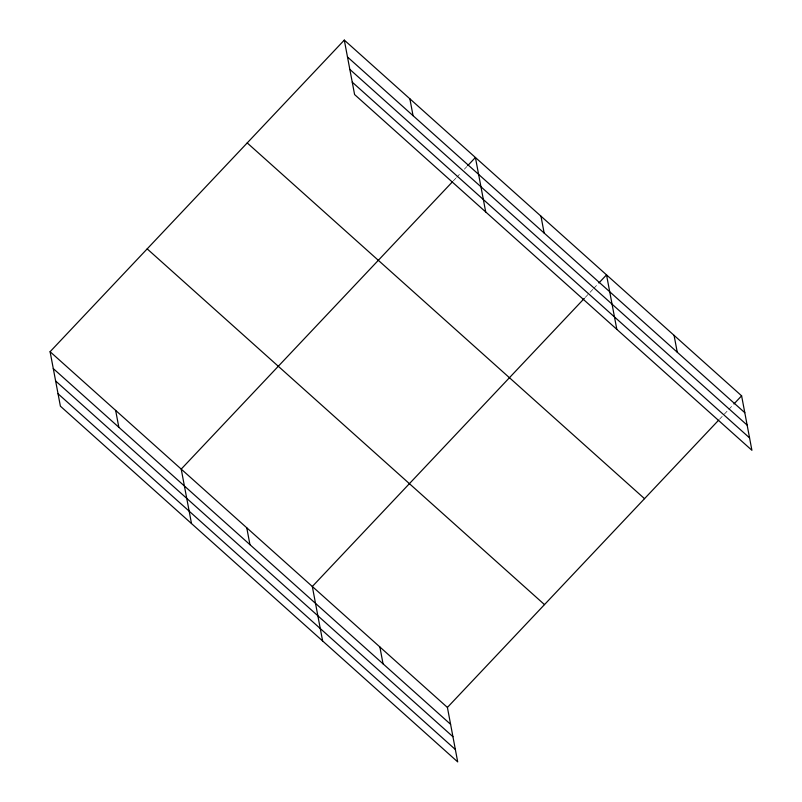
<?xml version="1.0" encoding="UTF-8"?>
<svg xmlns="http://www.w3.org/2000/svg" width="802" height="802" viewBox="0 0 802 802"><rect width="100%" height="100%" fill="white"/><g stroke="black" fill="none" stroke-linecap="round" stroke-linejoin="round"><path stroke-width="0.6" stroke-dasharray="4.01 3.01" d="M453.27 180.941L455.827 178.234M456.679 177.332L460.939 172.821M464.338 169.222L466.894 166.515M585.239 297.432L592.899 289.311M593.751 288.409L598.011 283.898M719.474 419.286L727.985 410.263M728.838 409.361L733.098 404.85"/><path stroke-width="1.2" d="M50.095 351.707L447.406 707.434L457.701 761.9L60.391 406.173L50.095 351.707L344.299 40.1L741.609 395.827L751.905 450.293L354.594 94.566L344.299 40.1M452.418 181.843L181.212 469.1L191.498 523.566M467.746 165.613L475.416 157.493L485.701 211.959M584.387 298.334L312.319 586.493L322.615 640.948M598.863 282.996L606.523 274.885L616.818 329.341M447.406 707.434L718.622 420.188M733.95 403.947L741.609 395.827M347.487 56.982L744.807 412.709M349.832 69.383L747.143 425.11M352.248 82.165L749.559 437.892M247.216 142.926L644.527 498.664M147.187 248.881L544.498 604.608M53.283 368.589L450.594 724.316M55.629 380.99L452.94 736.717M58.045 393.762L455.356 749.499M674.071 335.356L677.259 352.238M540.969 216.189L544.157 233.061M409.862 98.796L413.05 115.678M379.867 646.963L383.055 663.845M246.765 527.796L249.953 544.668M115.648 410.403L118.836 427.286"/></g></svg>
